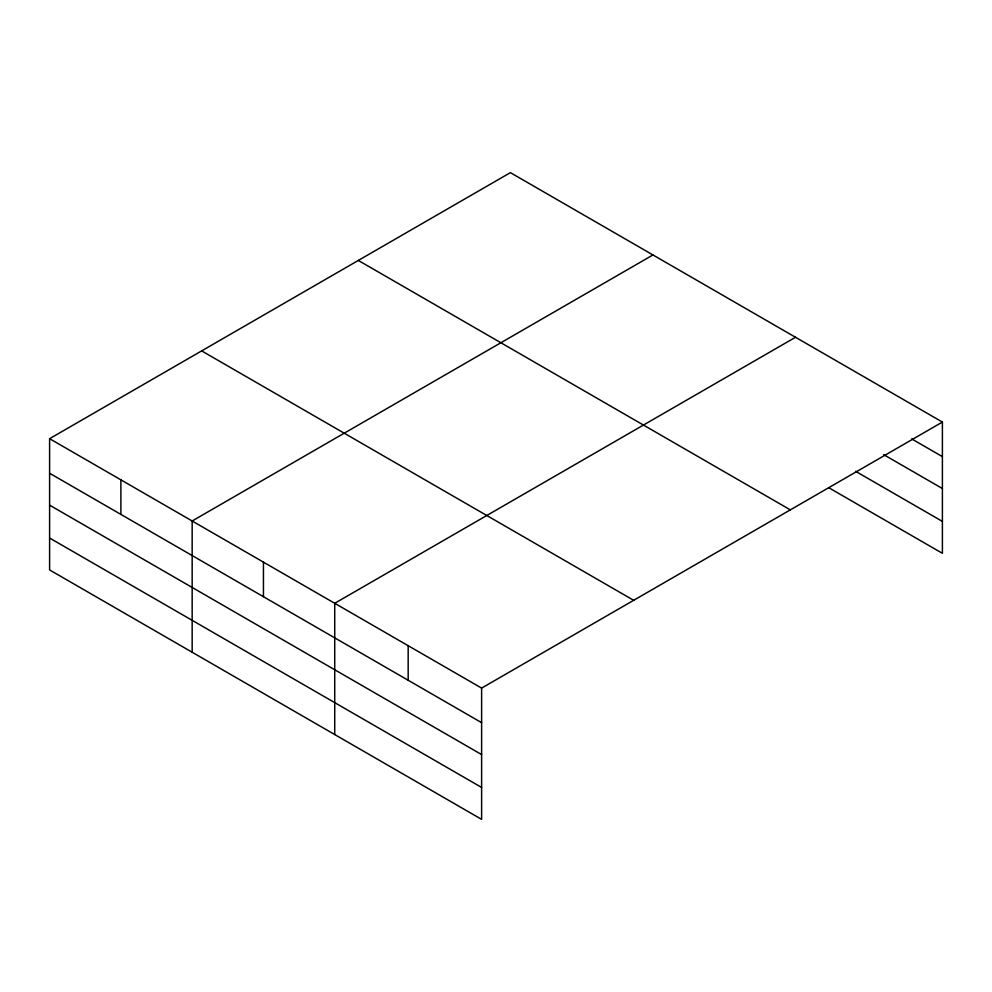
<?xml version="1.0" encoding="UTF-8"?>
<svg xmlns="http://www.w3.org/2000/svg" width="992" height="992" viewBox="0 0 992 992"><rect width="100%" height="100%" fill="white"/><g stroke="black" fill="none" stroke-linecap="round" stroke-linejoin="round"><path stroke-width="1.49" d="M942.4 422.071L510.384 172.645L49.6 438.687L49.6 569.929L481.616 819.355L481.616 688.101L942.4 422.071L942.4 553.313L828.903 487.791M652.947 254.956L192.163 520.986L192.163 652.24M795.51 337.268L334.726 603.297L334.726 734.551M911.685 438.898L942.4 456.63M883.649 454.621L942.4 488.535M855.6 471.299L942.4 521.408M358.323 260.437L790.339 509.863M201.661 350.895L633.677 600.309M49.6 438.687L481.616 688.101M49.6 473.246L481.616 722.66M49.6 505.151L481.616 754.565M49.6 538.024L481.616 787.437M408.171 645.705L408.171 680.264M263.45 562.142L263.45 596.7M120.888 479.83L120.888 514.389"/></g></svg>
